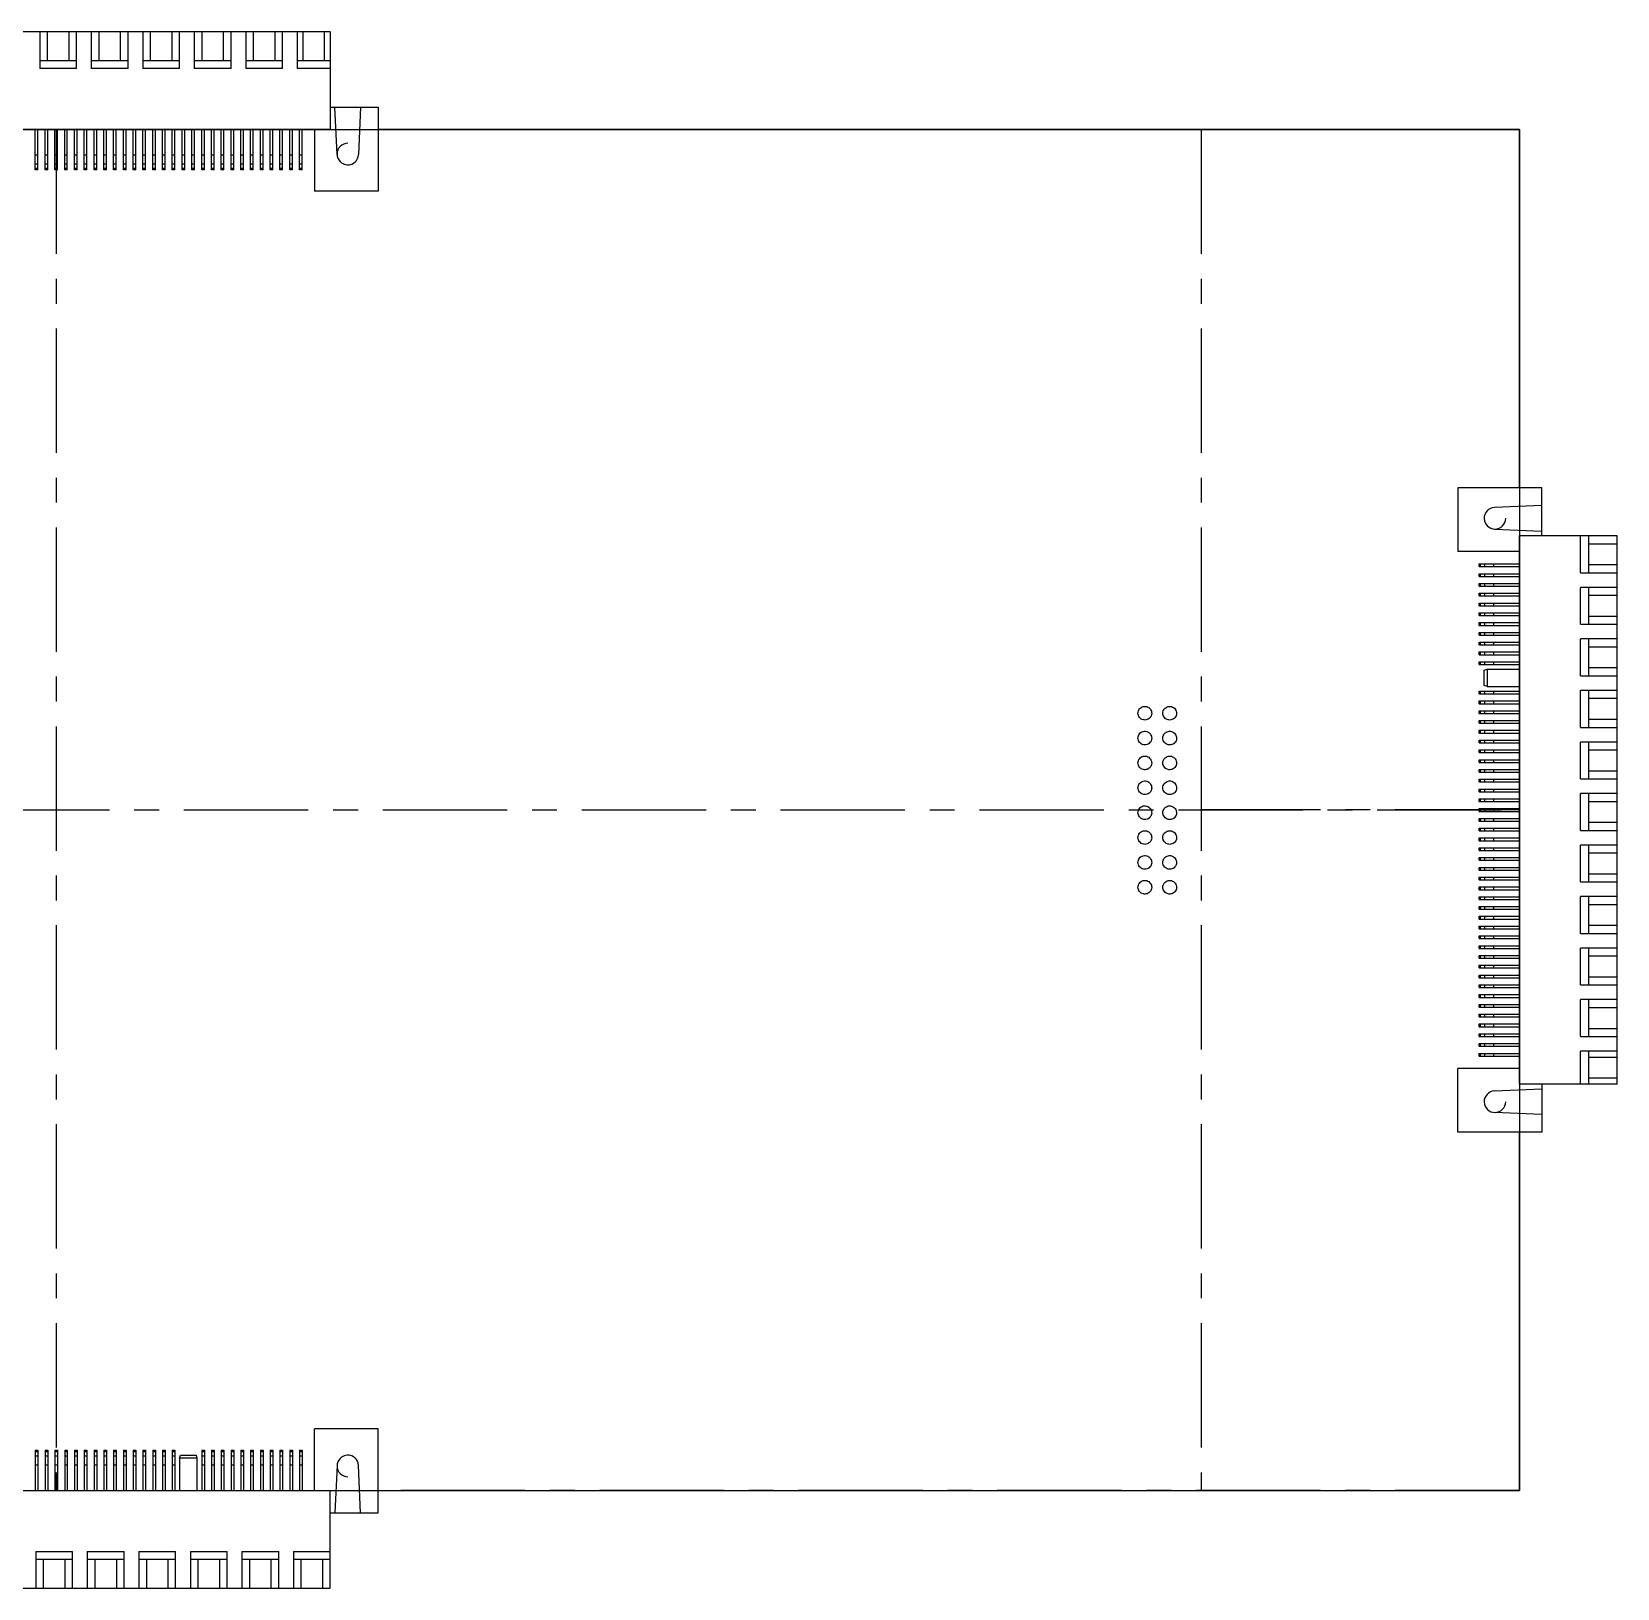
# Model space of a CAD drawing. Header units: millimetres. Extents: x -179 to 140, y -103 to 70.
# Drawn here: x -22 to 140, y -88.7 to 70.3 of the extents above; entities that cross this region are included whole.
import ezdxf

# ---------------------------------------------------------------- set-up
doc = ezdxf.new("R2010")
doc.units = ezdxf.units.MM
doc.linetypes.add('CENTERX2', pattern=[20.32, 12.7, -2.54, 2.54, -2.54])

msp = doc.modelspace()

# ---------------------------------------------------------------- linework, layer by layer
at = {"color": 7, "linetype": 'Continuous', "lineweight": 25}
for p, q in [((8.47, 70.3), (-47.53, 70.3)), ((-21.21, 70.3), (-21.21, 66.55)), ((-20.41, 67.35), (-20.41, 70.3)), ((-18.25, 70.3), (-18.25, 67.35)), ((-17.45, 66.55), (-17.45, 70.3)), ((-15.95, 70.3), (-15.95, 66.55)), ((-15.15, 67.35), (-15.15, 70.3)), ((-12.98, 70.3), (-12.98, 67.35)), ((-12.18, 66.55), (-12.18, 70.3)), ((-10.68, 70.3), (-10.68, 66.55)), ((-9.88, 67.35), (-9.88, 70.3)), ((-7.72, 70.3), (-7.72, 67.35)), ((-6.92, 66.55), (-6.92, 70.3)), ((-5.42, 70.3), (-5.42, 66.55)), ((-4.62, 67.35), (-4.62, 70.3)), ((-2.45, 70.3), (-2.45, 67.35)), ((-1.65, 66.55), (-1.65, 70.3)), ((-0.15, 70.3), (-0.15, 66.55)), ((0.65, 67.35), (0.65, 70.3)), ((2.81, 70.3), (2.81, 67.35)), ((3.61, 66.55), (3.61, 70.3)), ((5.11, 70.3), (5.11, 66.55)), ((5.71, 67.35), (5.71, 70.3)), ((7.87, 70.3), (7.87, 67.35)), ((8.47, 70.3), (8.47, 60.3)), ((-21.21, 67.35), (-17.45, 67.35)), ((-17.45, 66.55), (-21.21, 66.55)), ((-15.95, 67.35), (-12.18, 67.35)), ((-12.18, 66.55), (-15.95, 66.55)), ((-10.68, 67.35), (-6.92, 67.35)), ((-6.92, 66.55), (-10.68, 66.55)), ((-5.42, 67.35), (-1.65, 67.35)), ((-1.65, 66.55), (-5.42, 66.55)), ((-0.15, 67.35), (3.61, 67.35)), ((3.61, 66.55), (-0.15, 66.55)), ((5.11, 67.35), (8.47, 67.35)), ((8.47, 66.55), (5.11, 66.55)), ((8.47, 62.6), (13.37, 62.6)), ((9.17, 57.75), (8.96, 62.6)), ((11.58, 62.6), (11.37, 57.75)), ((13.37, 62.6), (13.37, 54)), ((8.47, 60.3), (-47.53, 60.3)), ((-21.66, 56.2), (-21.66, 60.3)), ((-21.39, 56.2), (-21.39, 60.3)), ((-20.66, 56.2), (-20.66, 60.3)), ((-20.39, 56.2), (-20.39, 60.3)), ((-19.66, 56.2), (-19.66, 60.3)), ((-19.39, 56.2), (-19.39, 60.3)), ((-18.66, 56.2), (-18.66, 60.3)), ((-18.39, 56.2), (-18.39, 60.3)), ((-17.66, 56.2), (-17.66, 60.3)), ((-17.39, 56.2), (-17.39, 60.3)), ((-16.66, 56.2), (-16.66, 60.3)), ((-16.39, 56.2), (-16.39, 60.3)), ((-15.66, 56.2), (-15.66, 60.3)), ((-15.39, 56.2), (-15.39, 60.3)), ((-14.66, 56.2), (-14.66, 60.3)), ((-14.39, 56.2), (-14.39, 60.3)), ((-13.66, 56.2), (-13.66, 60.3)), ((-13.39, 56.2), (-13.39, 60.3)), ((-12.66, 56.2), (-12.66, 60.3)), ((-12.39, 56.2), (-12.39, 60.3)), ((-11.66, 56.2), (-11.66, 60.3)), ((-11.39, 56.2), (-11.39, 60.3)), ((-10.66, 56.2), (-10.66, 60.3)), ((-10.39, 56.2), (-10.39, 60.3)), ((-9.66, 56.2), (-9.66, 60.3)), ((-9.39, 56.2), (-9.39, 60.3)), ((-8.66, 56.2), (-8.66, 60.3)), ((-8.39, 56.2), (-8.39, 60.3)), ((-7.66, 56.2), (-7.66, 60.3)), ((-7.39, 56.2), (-7.39, 60.3)), ((-6.66, 56.2), (-6.66, 60.3)), ((-6.39, 56.2), (-6.39, 60.3)), ((-5.66, 56.2), (-5.66, 60.3)), ((-5.39, 56.2), (-5.39, 60.3)), ((-4.66, 56.2), (-4.66, 60.3)), ((-4.39, 56.2), (-4.39, 60.3)), ((-3.66, 56.2), (-3.66, 60.3)), ((-3.39, 56.2), (-3.39, 60.3)), ((-2.66, 56.2), (-2.66, 60.3)), ((-2.39, 56.2), (-2.39, 60.3)), ((-1.66, 56.2), (-1.66, 60.3)), ((-1.39, 56.2), (-1.39, 60.3)), ((-0.66, 56.2), (-0.66, 60.3)), ((-0.39, 56.2), (-0.39, 60.3)), ((0.34, 56.2), (0.34, 60.3)), ((0.61, 56.2), (0.61, 60.3)), ((1.34, 56.2), (1.34, 60.3)), ((1.61, 56.2), (1.61, 60.3)), ((2.34, 56.2), (2.34, 60.3)), ((2.61, 56.2), (2.61, 60.3)), ((3.34, 56.2), (3.34, 60.3)), ((3.61, 56.2), (3.61, 60.3)), ((4.34, 56.2), (4.34, 60.3)), ((4.61, 56.2), (4.61, 60.3)), ((5.34, 56.2), (5.34, 60.3)), ((5.61, 56.2), (5.61, 60.3)), ((6.87, 60.3), (6.87, 54)), ((129.97, 60.3), (13.37, 60.3)), ((129.97, 23.7), (129.97, 60.3)), ((-21.39, 57.7), (-21.66, 57.7)), ((-21.39, 56.76), (-21.66, 56.76)), ((-20.39, 57.7), (-20.66, 57.7)), ((-20.39, 56.76), (-20.66, 56.76)), ((-19.39, 57.7), (-19.66, 57.7)), ((-19.39, 56.76), (-19.66, 56.76)), ((-18.39, 57.7), (-18.66, 57.7)), ((-18.39, 56.76), (-18.66, 56.76)), ((-17.39, 57.7), (-17.66, 57.7)), ((-17.39, 56.76), (-17.66, 56.76)), ((-16.39, 57.7), (-16.66, 57.7)), ((-16.39, 56.76), (-16.66, 56.76)), ((-15.39, 57.7), (-15.66, 57.7)), ((-15.39, 56.76), (-15.66, 56.76)), ((-14.39, 57.7), (-14.66, 57.7)), ((-14.39, 56.76), (-14.66, 56.76)), ((-13.39, 57.7), (-13.66, 57.7)), ((-13.39, 56.76), (-13.66, 56.76)), ((-12.39, 57.7), (-12.66, 57.7)), ((-12.39, 56.76), (-12.66, 56.76)), ((-11.39, 57.7), (-11.66, 57.7)), ((-11.39, 56.76), (-11.66, 56.76)), ((-10.39, 57.7), (-10.66, 57.7)), ((-10.39, 56.76), (-10.66, 56.76)), ((-9.39, 57.7), (-9.66, 57.7)), ((-9.39, 56.76), (-9.66, 56.76)), ((-8.39, 57.7), (-8.66, 57.7)), ((-8.39, 56.76), (-8.66, 56.76)), ((-7.39, 57.7), (-7.66, 57.7)), ((-7.39, 56.76), (-7.66, 56.76)), ((-6.39, 57.7), (-6.66, 57.7)), ((-6.39, 56.76), (-6.66, 56.76)), ((-5.39, 57.7), (-5.66, 57.7)), ((-5.39, 56.76), (-5.66, 56.76)), ((-4.39, 57.7), (-4.66, 57.7)), ((-4.39, 56.76), (-4.66, 56.76)), ((-3.39, 57.7), (-3.66, 57.7)), ((-3.39, 56.76), (-3.66, 56.76)), ((-2.39, 57.7), (-2.66, 57.7)), ((-2.39, 56.76), (-2.66, 56.76)), ((-1.39, 57.7), (-1.66, 57.7)), ((-1.39, 56.76), (-1.66, 56.76)), ((-0.39, 57.7), (-0.66, 57.7)), ((-0.39, 56.76), (-0.66, 56.76)), ((0.61, 57.7), (0.34, 57.7)), ((0.61, 56.76), (0.34, 56.76)), ((1.61, 57.7), (1.34, 57.7)), ((1.61, 56.76), (1.34, 56.76)), ((2.61, 57.7), (2.34, 57.7)), ((2.61, 56.76), (2.34, 56.76)), ((3.61, 57.7), (3.34, 57.7)), ((3.61, 56.76), (3.34, 56.76)), ((4.61, 57.7), (4.34, 57.7)), ((4.61, 56.76), (4.34, 56.76)), ((5.61, 57.7), (5.34, 57.7)), ((5.61, 56.76), (5.34, 56.76)), ((-21.39, 56.33), (-21.66, 56.33)), ((-21.39, 56.2), (-21.66, 56.2)), ((-20.39, 56.33), (-20.66, 56.33)), ((-20.39, 56.2), (-20.66, 56.2)), ((-19.39, 56.33), (-19.66, 56.33)), ((-19.39, 56.2), (-19.66, 56.2)), ((-18.39, 56.33), (-18.66, 56.33)), ((-18.39, 56.2), (-18.66, 56.2)), ((-17.39, 56.33), (-17.66, 56.33)), ((-17.39, 56.2), (-17.66, 56.2)), ((-16.39, 56.33), (-16.66, 56.33)), ((-16.39, 56.2), (-16.66, 56.2)), ((-15.39, 56.33), (-15.66, 56.33)), ((-15.39, 56.2), (-15.66, 56.2)), ((-14.39, 56.33), (-14.66, 56.33)), ((-14.39, 56.2), (-14.66, 56.2)), ((-13.39, 56.33), (-13.66, 56.33)), ((-13.39, 56.2), (-13.66, 56.2)), ((-12.39, 56.33), (-12.66, 56.33)), ((-12.39, 56.2), (-12.66, 56.2)), ((-11.39, 56.33), (-11.66, 56.33)), ((-11.39, 56.2), (-11.66, 56.2)), ((-10.39, 56.33), (-10.66, 56.33)), ((-10.39, 56.2), (-10.66, 56.2)), ((-9.39, 56.33), (-9.66, 56.33)), ((-9.39, 56.2), (-9.66, 56.2)), ((-8.39, 56.33), (-8.66, 56.33)), ((-8.39, 56.2), (-8.66, 56.2)), ((-7.39, 56.33), (-7.66, 56.33)), ((-7.39, 56.2), (-7.66, 56.2)), ((-6.39, 56.33), (-6.66, 56.33)), ((-6.39, 56.2), (-6.66, 56.2)), ((-5.39, 56.33), (-5.66, 56.33)), ((-5.39, 56.2), (-5.66, 56.2)), ((-4.39, 56.33), (-4.66, 56.33)), ((-4.39, 56.2), (-4.66, 56.2)), ((-3.39, 56.33), (-3.66, 56.33)), ((-3.39, 56.2), (-3.66, 56.2)), ((-2.39, 56.33), (-2.66, 56.33)), ((-2.39, 56.2), (-2.66, 56.2)), ((-1.39, 56.33), (-1.66, 56.33)), ((-1.39, 56.2), (-1.66, 56.2)), ((-0.39, 56.33), (-0.66, 56.33)), ((-0.39, 56.2), (-0.66, 56.2)), ((0.61, 56.33), (0.34, 56.33)), ((0.61, 56.2), (0.34, 56.2)), ((1.61, 56.33), (1.34, 56.33)), ((1.61, 56.2), (1.34, 56.2)), ((2.61, 56.33), (2.34, 56.33)), ((2.61, 56.2), (2.34, 56.2)), ((3.61, 56.33), (3.34, 56.33)), ((3.61, 56.2), (3.34, 56.2)), ((4.61, 56.33), (4.34, 56.33)), ((4.61, 56.2), (4.34, 56.2)), ((5.61, 56.33), (5.34, 56.33)), ((5.61, 56.2), (5.34, 56.2)), ((13.37, 54), (6.87, 54)), ((132.27, 23.7), (123.67, 23.7)), ((123.67, 23.7), (123.67, 17.2)), ((132.27, 18.8), (132.27, 23.7)), ((132.27, 21.91), (127.42, 21.7)), ((127.42, 19.5), (132.27, 19.29)), ((139.97, 18.8), (129.97, 18.8)), ((129.97, -37.2), (129.97, 18.8)), ((136.22, 15.04), (136.22, 18.8)), ((137.02, 18.8), (137.02, 15.04)), ((137.02, 18), (139.97, 18)), ((139.97, -37.2), (139.97, 18.8)), ((129.97, 17.2), (123.67, 17.2)), ((125.87, 15.66), (125.87, 15.94)), ((125.87, 15.94), (129.97, 15.94)), ((125.87, 15.66), (129.97, 15.66)), ((125.87, 14.66), (125.87, 14.94)), ((125.87, 14.94), (129.97, 14.94)), ((125.87, 14.66), (129.97, 14.66)), ((126.01, 15.66), (126.01, 15.94)), ((126.01, 14.66), (126.01, 14.94)), ((126.43, 15.66), (126.43, 15.94)), ((126.43, 14.66), (126.43, 14.94)), ((127.37, 15.66), (127.37, 15.94)), ((127.37, 14.66), (127.37, 14.94)), ((136.22, 15.04), (139.97, 15.04)), ((139.97, 15.84), (137.02, 15.84)), ((125.87, 13.66), (125.87, 13.94)), ((125.87, 13.94), (129.97, 13.94)), ((125.87, 13.66), (129.97, 13.66)), ((126.01, 13.66), (126.01, 13.94)), ((126.43, 13.66), (126.43, 13.94)), ((127.37, 13.66), (127.37, 13.94)), ((139.97, 13.54), (136.22, 13.54)), ((136.22, 9.77), (136.22, 13.54)), ((137.02, 13.54), (137.02, 9.77)), ((125.87, 12.94), (129.97, 12.94)), ((125.87, 12.66), (125.87, 12.94)), ((125.87, 12.66), (129.97, 12.66)), ((125.87, 11.66), (125.87, 11.94)), ((125.87, 11.94), (129.97, 11.94)), ((125.87, 11.66), (129.97, 11.66)), ((126.01, 12.66), (126.01, 12.94)), ((126.01, 11.66), (126.01, 11.94)), ((126.43, 12.66), (126.43, 12.94)), ((126.43, 11.66), (126.43, 11.94)), ((127.37, 12.66), (127.37, 12.94)), ((127.37, 11.66), (127.37, 11.94)), ((137.02, 12.74), (139.97, 12.74)), ((125.87, 10.66), (125.87, 10.94)), ((125.87, 10.94), (129.97, 10.94)), ((125.87, 10.66), (129.97, 10.66)), ((125.87, 9.94), (129.97, 9.94)), ((125.87, 9.66), (125.87, 9.94)), ((126.01, 10.66), (126.01, 10.94)), ((126.01, 9.66), (126.01, 9.94)), ((126.43, 10.66), (126.43, 10.94)), ((126.43, 9.66), (126.43, 9.94)), ((127.37, 10.66), (127.37, 10.94)), ((127.37, 9.66), (127.37, 9.94)), ((136.22, 9.77), (139.97, 9.77)), ((139.97, 10.57), (137.02, 10.57)), ((125.87, 9.66), (129.97, 9.66)), ((125.87, 8.94), (129.97, 8.94)), ((125.87, 8.66), (125.87, 8.94)), ((125.87, 8.66), (129.97, 8.66)), ((126.01, 8.66), (126.01, 8.94)), ((126.43, 8.66), (126.43, 8.94)), ((127.37, 8.66), (127.37, 8.94)), ((136.22, 4.51), (136.22, 8.27)), ((139.97, 8.27), (136.22, 8.27)), ((137.02, 8.27), (137.02, 4.51)), ((125.87, 7.94), (129.97, 7.94)), ((125.87, 7.66), (125.87, 7.94)), ((125.87, 7.66), (129.97, 7.66)), ((125.87, 6.66), (125.87, 6.94)), ((125.87, 6.94), (129.97, 6.94)), ((125.87, 6.66), (129.97, 6.66)), ((126.01, 7.66), (126.01, 7.94)), ((126.01, 6.66), (126.01, 6.94)), ((126.43, 7.66), (126.43, 7.94)), ((126.43, 6.66), (126.43, 6.94)), ((127.37, 7.66), (127.37, 7.94)), ((127.37, 6.66), (127.37, 6.94)), ((137.02, 7.47), (139.97, 7.47)), ((125.87, 5.94), (129.97, 5.94)), ((125.87, 5.66), (125.87, 5.94)), ((125.87, 5.66), (129.97, 5.66)), ((126.01, 5.66), (126.01, 5.94)), ((126.38, 5.08), (126.67, 5.19)), ((126.38, 3.51), (126.38, 5.08)), ((126.43, 5.66), (126.43, 5.94)), ((126.67, 5.19), (126.67, 3.41)), ((126.67, 5.19), (129.97, 5.19)), ((127.37, 5.66), (127.37, 5.94)), ((139.97, 5.31), (137.02, 5.31)), ((126.67, 3.41), (126.38, 3.51)), ((126.67, 3.41), (129.97, 3.41)), ((136.22, 4.51), (139.97, 4.51)), ((125.87, 2.94), (129.97, 2.94)), ((125.87, 2.66), (125.87, 2.94)), ((125.87, 2.66), (129.97, 2.66)), ((125.87, 1.94), (129.97, 1.94)), ((125.87, 1.66), (125.87, 1.94)), ((125.87, 1.66), (129.97, 1.66)), ((126.01, 2.66), (126.01, 2.94)), ((126.01, 1.66), (126.01, 1.94)), ((126.43, 2.66), (126.43, 2.94)), ((126.43, 1.66), (126.43, 1.94)), ((127.37, 2.66), (127.37, 2.94)), ((127.37, 1.66), (127.37, 1.94)), ((136.22, -0.76), (136.22, 3.01)), ((139.97, 3.01), (136.22, 3.01)), ((137.02, 3.01), (137.02, -0.76)), ((137.02, 2.21), (139.97, 2.21)), ((125.87, 0.66), (125.87, 0.94)), ((125.87, 0.94), (129.97, 0.94)), ((125.87, 0.66), (129.97, 0.66)), ((126.01, 0.66), (126.01, 0.94)), ((126.43, 0.66), (126.43, 0.94)), ((127.37, 0.66), (127.37, 0.94)), ((139.97, 0.04), (137.02, 0.04)), ((125.87, -0.06), (129.97, -0.06)), ((125.87, -0.34), (125.87, -0.06)), ((125.87, -0.34), (129.97, -0.34)), ((125.87, -1.06), (129.97, -1.06)), ((125.87, -1.34), (125.87, -1.06)), ((125.87, -1.34), (129.97, -1.34)), ((126.01, -0.34), (126.01, -0.06)), ((126.01, -1.34), (126.01, -1.06)), ((126.43, -0.34), (126.43, -0.06)), ((126.43, -1.34), (126.43, -1.06)), ((127.37, -0.34), (127.37, -0.06)), ((127.37, -1.34), (127.37, -1.06)), ((136.22, -0.76), (139.97, -0.76)), ((125.87, -2.34), (125.87, -2.06)), ((125.87, -2.06), (129.97, -2.06)), ((125.87, -2.34), (129.97, -2.34)), ((125.87, -3.34), (125.87, -3.06)), ((125.87, -3.06), (129.97, -3.06)), ((126.01, -2.34), (126.01, -2.06)), ((126.01, -3.34), (126.01, -3.06)), ((126.43, -2.34), (126.43, -2.06)), ((126.43, -3.34), (126.43, -3.06)), ((127.37, -2.34), (127.37, -2.06)), ((127.37, -3.34), (127.37, -3.06)), ((139.97, -2.26), (136.22, -2.26)), ((136.22, -6.02), (136.22, -2.26)), ((137.02, -2.26), (137.02, -6.02)), ((137.02, -3.06), (139.97, -3.06)), ((125.87, -3.34), (129.97, -3.34)), ((125.87, -4.34), (125.87, -4.06)), ((125.87, -4.06), (129.97, -4.06)), ((125.87, -4.34), (129.97, -4.34)), ((126.01, -4.34), (126.01, -4.06)), ((126.43, -4.34), (126.43, -4.06)), ((127.37, -4.34), (127.37, -4.06)), ((125.87, -5.06), (129.97, -5.06)), ((125.87, -5.34), (125.87, -5.06)), ((125.87, -5.34), (129.97, -5.34)), ((125.87, -6.34), (125.87, -6.06)), ((125.87, -6.06), (129.97, -6.06)), ((125.87, -6.34), (129.97, -6.34)), ((126.01, -5.34), (126.01, -5.06)), ((126.01, -6.34), (126.01, -6.06)), ((126.43, -5.34), (126.43, -5.06)), ((126.43, -6.34), (126.43, -6.06)), ((127.37, -5.34), (127.37, -5.06)), ((127.37, -6.34), (127.37, -6.06)), ((136.22, -6.02), (139.97, -6.02)), ((139.97, -5.22), (137.02, -5.22)), ((125.87, -7.06), (129.97, -7.06)), ((125.87, -7.34), (125.87, -7.06)), ((125.87, -7.34), (129.97, -7.34)), ((125.87, -8.06), (129.97, -8.06)), ((125.87, -8.34), (125.87, -8.06)), ((126.01, -7.34), (126.01, -7.06)), ((126.01, -8.34), (126.01, -8.06)), ((126.43, -7.34), (126.43, -7.06)), ((126.43, -8.34), (126.43, -8.06)), ((127.37, -7.34), (127.37, -7.06)), ((127.37, -8.34), (127.37, -8.06)), ((139.97, -7.52), (136.22, -7.52)), ((136.22, -11.28), (136.22, -7.52)), ((137.02, -7.52), (137.02, -11.28)), ((125.87, -8.34), (129.97, -8.34)), ((125.87, -9.34), (125.87, -9.06)), ((125.87, -9.06), (129.97, -9.06)), ((125.87, -9.34), (129.97, -9.34)), ((126.01, -9.34), (126.01, -9.06)), ((126.43, -9.34), (126.43, -9.06)), ((127.37, -9.34), (127.37, -9.06)), ((137.02, -8.32), (139.97, -8.32)), ((125.87, -10.06), (129.97, -10.06)), ((125.87, -10.34), (125.87, -10.06)), ((125.87, -10.34), (129.97, -10.34)), ((125.87, -11.06), (129.97, -11.06)), ((125.87, -11.34), (125.87, -11.06)), ((125.87, -11.34), (129.97, -11.34)), ((126.01, -10.34), (126.01, -10.06)), ((126.01, -11.34), (126.01, -11.06)), ((126.43, -10.34), (126.43, -10.06)), ((126.43, -11.34), (126.43, -11.06)), ((127.37, -10.34), (127.37, -10.06)), ((127.37, -11.34), (127.37, -11.06)), ((136.22, -11.28), (139.97, -11.28)), ((139.97, -10.48), (137.02, -10.48)), ((125.87, -12.34), (125.87, -12.06)), ((125.87, -12.06), (129.97, -12.06)), ((125.87, -12.34), (129.97, -12.34)), ((126.01, -12.34), (126.01, -12.06)), ((126.43, -12.34), (126.43, -12.06)), ((127.37, -12.34), (127.37, -12.06)), ((139.97, -12.78), (136.22, -12.78)), ((136.22, -16.55), (136.22, -12.78)), ((137.02, -12.78), (137.02, -16.55)), ((125.87, -13.34), (125.87, -13.06)), ((125.87, -13.06), (129.97, -13.06)), ((125.87, -13.34), (129.97, -13.34)), ((125.87, -14.06), (129.97, -14.06)), ((125.87, -14.34), (125.87, -14.06)), ((125.87, -14.34), (129.97, -14.34)), ((126.01, -13.34), (126.01, -13.06)), ((126.01, -14.34), (126.01, -14.06)), ((126.43, -13.34), (126.43, -13.06)), ((126.43, -14.34), (126.43, -14.06)), ((127.37, -13.34), (127.37, -13.06)), ((127.37, -14.34), (127.37, -14.06)), ((137.02, -13.58), (139.97, -13.58)), ((125.87, -15.34), (125.87, -15.06)), ((125.87, -15.06), (129.97, -15.06)), ((125.87, -15.34), (129.97, -15.34)), ((125.87, -16.34), (125.87, -16.06)), ((125.87, -16.06), (129.97, -16.06)), ((126.01, -15.34), (126.01, -15.06)), ((126.01, -16.34), (126.01, -16.06)), ((126.43, -15.34), (126.43, -15.06)), ((126.43, -16.34), (126.43, -16.06)), ((127.37, -15.34), (127.37, -15.06)), ((127.37, -16.34), (127.37, -16.06)), ((139.97, -15.75), (137.02, -15.75)), ((125.87, -16.34), (129.97, -16.34)), ((125.87, -17.34), (125.87, -17.06)), ((125.87, -17.06), (129.97, -17.06)), ((125.87, -17.34), (129.97, -17.34)), ((126.01, -17.34), (126.01, -17.06)), ((126.43, -17.34), (126.43, -17.06)), ((127.37, -17.34), (127.37, -17.06)), ((136.22, -16.55), (139.97, -16.55)), ((125.87, -18.34), (125.87, -18.06)), ((125.87, -18.06), (129.97, -18.06)), ((125.87, -18.34), (129.97, -18.34)), ((125.87, -19.34), (125.87, -19.06)), ((125.87, -19.06), (129.97, -19.06)), ((125.87, -19.34), (129.97, -19.34)), ((126.01, -18.34), (126.01, -18.06)), ((126.01, -19.34), (126.01, -19.06)), ((126.43, -18.34), (126.43, -18.06)), ((126.43, -19.34), (126.43, -19.06)), ((127.37, -18.34), (127.37, -18.06)), ((127.37, -19.34), (127.37, -19.06)), ((139.97, -18.05), (136.22, -18.05)), ((136.22, -21.81), (136.22, -18.05)), ((137.02, -18.05), (137.02, -21.81)), ((137.02, -18.85), (139.97, -18.85)), ((125.87, -20.34), (125.87, -20.06)), ((125.87, -20.06), (129.97, -20.06)), ((125.87, -20.34), (129.97, -20.34)), ((126.01, -20.34), (126.01, -20.06)), ((126.43, -20.34), (126.43, -20.06)), ((127.37, -20.34), (127.37, -20.06)), ((139.97, -21.01), (137.02, -21.01)), ((125.87, -21.34), (125.87, -21.06)), ((125.87, -21.06), (129.97, -21.06)), ((125.87, -21.34), (129.97, -21.34)), ((125.87, -22.34), (125.87, -22.06)), ((125.87, -22.06), (129.97, -22.06)), ((125.87, -22.34), (129.97, -22.34)), ((126.01, -21.34), (126.01, -21.06)), ((126.01, -22.34), (126.01, -22.06)), ((126.43, -21.34), (126.43, -21.06)), ((126.43, -22.34), (126.43, -22.06)), ((127.37, -21.34), (127.37, -21.06)), ((127.37, -22.34), (127.37, -22.06)), ((136.22, -21.81), (139.97, -21.81)), ((125.87, -23.34), (125.87, -23.06)), ((125.87, -23.06), (129.97, -23.06)), ((125.87, -23.34), (129.97, -23.34)), ((125.87, -24.06), (129.97, -24.06)), ((125.87, -24.34), (125.87, -24.06)), ((126.01, -23.34), (126.01, -23.06)), ((126.01, -24.34), (126.01, -24.06)), ((126.43, -23.34), (126.43, -23.06)), ((126.43, -24.34), (126.43, -24.06)), ((127.37, -23.34), (127.37, -23.06)), ((127.37, -24.34), (127.37, -24.06)), ((136.22, -27.07), (136.22, -23.31)), ((139.97, -23.31), (136.22, -23.31)), ((137.02, -23.31), (137.02, -27.07)), ((137.02, -24.11), (139.97, -24.11)), ((125.87, -24.34), (129.97, -24.34)), ((125.87, -25.06), (129.97, -25.06)), ((125.87, -25.34), (125.87, -25.06)), ((125.87, -25.34), (129.97, -25.34)), ((126.01, -25.34), (126.01, -25.06)), ((126.43, -25.34), (126.43, -25.06)), ((127.37, -25.34), (127.37, -25.06)), ((125.87, -26.06), (129.97, -26.06)), ((125.87, -26.34), (125.87, -26.06)), ((125.87, -26.34), (129.97, -26.34)), ((125.87, -27.34), (125.87, -27.06)), ((125.87, -27.06), (129.97, -27.06)), ((125.87, -27.34), (129.97, -27.34)), ((126.01, -26.34), (126.01, -26.06)), ((126.01, -27.34), (126.01, -27.06)), ((126.43, -26.34), (126.43, -26.06)), ((126.43, -27.34), (126.43, -27.06)), ((127.37, -26.34), (127.37, -26.06)), ((127.37, -27.34), (127.37, -27.06)), ((136.22, -27.07), (139.97, -27.07)), ((139.97, -26.27), (137.02, -26.27)), ((125.87, -28.34), (125.87, -28.06)), ((125.87, -28.06), (129.97, -28.06)), ((125.87, -28.34), (129.97, -28.34)), ((125.87, -29.34), (125.87, -29.06)), ((125.87, -29.06), (129.97, -29.06)), ((126.01, -28.34), (126.01, -28.06)), ((126.01, -29.34), (126.01, -29.06)), ((126.43, -28.34), (126.43, -28.06)), ((126.43, -29.34), (126.43, -29.06)), ((127.37, -28.34), (127.37, -28.06)), ((127.37, -29.34), (127.37, -29.06)), ((136.22, -32.34), (136.22, -28.57)), ((139.97, -28.57), (136.22, -28.57)), ((137.02, -28.57), (137.02, -32.34)), ((125.87, -29.34), (129.97, -29.34)), ((125.87, -30.34), (125.87, -30.06)), ((125.87, -30.06), (129.97, -30.06)), ((125.87, -30.34), (129.97, -30.34)), ((126.01, -30.34), (126.01, -30.06)), ((126.43, -30.34), (126.43, -30.06)), ((127.37, -30.34), (127.37, -30.06)), ((137.02, -29.37), (139.97, -29.37)), ((125.87, -31.34), (125.87, -31.06)), ((125.87, -31.06), (129.97, -31.06)), ((125.87, -31.34), (129.97, -31.34)), ((125.87, -32.34), (125.87, -32.06)), ((125.87, -32.06), (129.97, -32.06)), ((125.87, -32.34), (129.97, -32.34)), ((126.01, -31.34), (126.01, -31.06)), ((126.01, -32.34), (126.01, -32.06)), ((126.43, -31.34), (126.43, -31.06)), ((126.43, -32.34), (126.43, -32.06)), ((127.37, -31.34), (127.37, -31.06)), ((127.37, -32.34), (127.37, -32.06)), ((136.22, -32.34), (139.97, -32.34)), ((139.97, -31.54), (137.02, -31.54)), ((125.87, -33.34), (125.87, -33.06)), ((125.87, -33.06), (129.97, -33.06)), ((125.87, -33.34), (129.97, -33.34)), ((126.01, -33.34), (126.01, -33.06)), ((126.43, -33.34), (126.43, -33.06)), ((127.37, -33.34), (127.37, -33.06)), ((136.22, -37.2), (136.22, -33.84)), ((139.97, -33.84), (136.22, -33.84)), ((137.02, -33.84), (137.02, -37.2)), ((123.67, -42.1), (123.67, -35.6)), ((129.97, -35.6), (123.67, -35.6)), ((125.87, -34.34), (125.87, -34.06)), ((125.87, -34.06), (129.97, -34.06)), ((125.87, -34.34), (129.97, -34.34)), ((126.01, -34.34), (126.01, -34.06)), ((126.43, -34.34), (126.43, -34.06)), ((127.37, -34.34), (127.37, -34.06)), ((137.02, -34.44), (139.97, -34.44)), ((139.97, -37.2), (129.97, -37.2)), ((132.27, -37.2), (132.27, -42.1)), ((139.97, -36.6), (137.02, -36.6)), ((127.42, -37.9), (132.27, -37.69)), ((132.27, -40.31), (127.42, -40.1)), ((132.27, -42.1), (123.67, -42.1)), ((129.97, -78.7), (129.97, -42.1)), ((6.87, -78.7), (6.87, -72.4)), ((13.37, -72.4), (6.87, -72.4)), ((13.37, -81), (13.37, -72.4)), ((-21.66, -74.6), (-21.39, -74.6)), ((-21.66, -74.6), (-21.66, -78.7)), ((-21.66, -74.74), (-21.39, -74.74)), ((-21.66, -75.16), (-21.39, -75.16)), ((-21.66, -76.1), (-21.39, -76.1)), ((-21.39, -74.6), (-21.39, -78.7)), ((-20.66, -74.6), (-20.39, -74.6)), ((-20.66, -74.6), (-20.66, -78.7)), ((-20.66, -74.74), (-20.39, -74.74)), ((-20.66, -75.16), (-20.39, -75.16)), ((-20.66, -76.1), (-20.39, -76.1)), ((-20.39, -74.6), (-20.39, -78.7)), ((-19.66, -74.6), (-19.39, -74.6)), ((-19.66, -74.6), (-19.66, -78.7)), ((-19.66, -74.74), (-19.39, -74.74)), ((-19.66, -75.16), (-19.39, -75.16)), ((-19.66, -76.1), (-19.39, -76.1)), ((-19.39, -74.6), (-19.39, -78.7)), ((-18.66, -74.6), (-18.39, -74.6)), ((-18.66, -74.6), (-18.66, -78.7)), ((-18.66, -74.74), (-18.39, -74.74)), ((-18.66, -75.16), (-18.39, -75.16)), ((-18.66, -76.1), (-18.39, -76.1)), ((-18.39, -74.6), (-18.39, -78.7)), ((-17.66, -74.6), (-17.66, -78.7)), ((-17.66, -74.6), (-17.39, -74.6)), ((-17.66, -74.74), (-17.39, -74.74)), ((-17.66, -75.16), (-17.39, -75.16)), ((-17.66, -76.1), (-17.39, -76.1)), ((-17.39, -74.6), (-17.39, -78.7)), ((-16.66, -74.6), (-16.39, -74.6)), ((-16.66, -74.6), (-16.66, -78.7)), ((-16.66, -74.74), (-16.39, -74.74)), ((-16.66, -75.16), (-16.39, -75.16)), ((-16.66, -76.1), (-16.39, -76.1)), ((-16.39, -74.6), (-16.39, -78.7)), ((-15.66, -74.6), (-15.39, -74.6)), ((-15.66, -74.6), (-15.66, -78.7)), ((-15.66, -74.74), (-15.39, -74.74)), ((-15.66, -75.16), (-15.39, -75.16)), ((-15.66, -76.1), (-15.39, -76.1)), ((-15.39, -74.6), (-15.39, -78.7)), ((-14.66, -74.6), (-14.66, -78.7)), ((-14.66, -74.6), (-14.39, -74.6)), ((-14.66, -74.74), (-14.39, -74.74)), ((-14.66, -75.16), (-14.39, -75.16)), ((-14.66, -76.1), (-14.39, -76.1)), ((-14.39, -74.6), (-14.39, -78.7)), ((-13.66, -74.6), (-13.39, -74.6)), ((-13.66, -74.6), (-13.66, -78.7)), ((-13.66, -74.74), (-13.39, -74.74)), ((-13.66, -75.16), (-13.39, -75.16)), ((-13.66, -76.1), (-13.39, -76.1)), ((-13.39, -74.6), (-13.39, -78.7)), ((-12.66, -74.6), (-12.66, -78.7)), ((-12.66, -74.6), (-12.39, -74.6)), ((-12.66, -74.74), (-12.39, -74.74)), ((-12.66, -75.16), (-12.39, -75.16)), ((-12.66, -76.1), (-12.39, -76.1)), ((-12.39, -74.6), (-12.39, -78.7)), ((-11.66, -74.6), (-11.39, -74.6)), ((-11.66, -74.6), (-11.66, -78.7)), ((-11.66, -74.74), (-11.39, -74.74)), ((-11.66, -75.16), (-11.39, -75.16)), ((-11.66, -76.1), (-11.39, -76.1)), ((-11.39, -74.6), (-11.39, -78.7)), ((-10.66, -74.6), (-10.39, -74.6)), ((-10.66, -74.6), (-10.66, -78.7)), ((-10.66, -74.74), (-10.39, -74.74)), ((-10.66, -75.16), (-10.39, -75.16)), ((-10.66, -76.1), (-10.39, -76.1)), ((-10.39, -74.6), (-10.39, -78.7)), ((-9.66, -74.6), (-9.39, -74.6)), ((-9.66, -74.6), (-9.66, -78.7)), ((-9.66, -74.74), (-9.39, -74.74)), ((-9.66, -75.16), (-9.39, -75.16)), ((-9.66, -76.1), (-9.39, -76.1)), ((-9.39, -74.6), (-9.39, -78.7)), ((-8.66, -74.6), (-8.39, -74.6)), ((-8.66, -74.6), (-8.66, -78.7)), ((-8.66, -74.74), (-8.39, -74.74)), ((-8.66, -75.16), (-8.39, -75.16)), ((-8.66, -76.1), (-8.39, -76.1)), ((-8.39, -74.6), (-8.39, -78.7)), ((-7.66, -74.6), (-7.66, -78.7)), ((-7.66, -74.6), (-7.39, -74.6)), ((-7.66, -74.74), (-7.39, -74.74)), ((-7.66, -75.16), (-7.39, -75.16)), ((-7.66, -76.1), (-7.39, -76.1)), ((-7.39, -74.6), (-7.39, -78.7)), ((-6.92, -75.4), (-6.81, -75.11)), ((-5.14, -75.4), (-6.92, -75.4)), ((-6.92, -75.4), (-6.92, -78.7)), ((-6.81, -75.11), (-5.24, -75.11)), ((-5.24, -75.11), (-5.14, -75.4)), ((-5.14, -75.4), (-5.14, -78.7)), ((-4.66, -74.6), (-4.39, -74.6)), ((-4.66, -74.6), (-4.66, -78.7)), ((-4.66, -74.74), (-4.39, -74.74)), ((-4.66, -75.16), (-4.39, -75.16)), ((-4.66, -76.1), (-4.39, -76.1)), ((-4.39, -74.6), (-4.39, -78.7)), ((-3.66, -74.6), (-3.66, -78.7)), ((-3.66, -74.6), (-3.39, -74.6)), ((-3.66, -74.74), (-3.39, -74.74)), ((-3.66, -75.16), (-3.39, -75.16)), ((-3.66, -76.1), (-3.39, -76.1)), ((-3.39, -74.6), (-3.39, -78.7)), ((-2.66, -74.6), (-2.39, -74.6)), ((-2.66, -74.6), (-2.66, -78.7)), ((-2.66, -74.74), (-2.39, -74.74)), ((-2.66, -75.16), (-2.39, -75.16)), ((-2.66, -76.1), (-2.39, -76.1)), ((-2.39, -74.6), (-2.39, -78.7)), ((-1.66, -74.6), (-1.39, -74.6)), ((-1.66, -74.6), (-1.66, -78.7)), ((-1.66, -74.74), (-1.39, -74.74)), ((-1.66, -75.16), (-1.39, -75.16)), ((-1.66, -76.1), (-1.39, -76.1)), ((-1.39, -74.6), (-1.39, -78.7)), ((-0.66, -74.6), (-0.39, -74.6)), ((-0.66, -74.6), (-0.66, -78.7)), ((-0.66, -74.74), (-0.39, -74.74)), ((-0.66, -75.16), (-0.39, -75.16)), ((-0.66, -76.1), (-0.39, -76.1)), ((-0.39, -74.6), (-0.39, -78.7)), ((0.34, -74.6), (0.61, -74.6)), ((0.34, -74.6), (0.34, -78.7)), ((0.34, -74.74), (0.61, -74.74)), ((0.34, -75.16), (0.61, -75.16)), ((0.34, -76.1), (0.61, -76.1)), ((0.61, -74.6), (0.61, -78.7)), ((1.34, -74.6), (1.61, -74.6)), ((1.34, -74.6), (1.34, -78.7)), ((1.34, -74.74), (1.61, -74.74)), ((1.34, -75.16), (1.61, -75.16)), ((1.34, -76.1), (1.61, -76.1)), ((1.61, -74.6), (1.61, -78.7)), ((2.34, -74.6), (2.34, -78.7)), ((2.34, -74.6), (2.61, -74.6)), ((2.34, -74.74), (2.61, -74.74)), ((2.34, -75.16), (2.61, -75.16)), ((2.34, -76.1), (2.61, -76.1)), ((2.61, -74.6), (2.61, -78.7)), ((3.34, -74.6), (3.34, -78.7)), ((3.34, -74.6), (3.61, -74.6)), ((3.34, -74.74), (3.61, -74.74)), ((3.34, -75.16), (3.61, -75.16)), ((3.34, -76.1), (3.61, -76.1)), ((3.61, -74.6), (3.61, -78.7)), ((4.34, -74.6), (4.34, -78.7)), ((4.34, -74.6), (4.61, -74.6)), ((4.34, -74.74), (4.61, -74.74)), ((4.34, -75.16), (4.61, -75.16)), ((4.34, -76.1), (4.61, -76.1)), ((4.61, -74.6), (4.61, -78.7)), ((5.34, -74.6), (5.61, -74.6)), ((5.34, -74.6), (5.34, -78.7)), ((5.34, -74.74), (5.61, -74.74)), ((5.34, -75.16), (5.61, -75.16)), ((5.34, -76.1), (5.61, -76.1)), ((5.61, -74.6), (5.61, -78.7)), ((9.17, -76.15), (8.96, -81)), ((11.58, -81), (11.37, -76.15)), ((-47.53, -78.7), (8.47, -78.7)), ((8.47, -88.7), (8.47, -78.7)), ((13.37, -78.7), (129.97, -78.7)), ((8.47, -81), (13.37, -81)), ((-21.61, -84.95), (-21.61, -88.7)), ((-21.61, -84.95), (-17.85, -84.95)), ((-17.85, -85.75), (-21.61, -85.75)), ((-20.81, -88.7), (-20.81, -85.75)), ((-18.65, -85.75), (-18.65, -88.7)), ((-17.85, -88.7), (-17.85, -84.95)), ((-16.35, -84.95), (-16.35, -88.7)), ((-16.35, -84.95), (-12.58, -84.95)), ((-12.58, -85.75), (-16.35, -85.75)), ((-15.55, -88.7), (-15.55, -85.75)), ((-13.38, -85.75), (-13.38, -88.7)), ((-12.58, -88.7), (-12.58, -84.95)), ((-11.08, -84.95), (-11.08, -88.7)), ((-11.08, -84.95), (-7.32, -84.95)), ((-7.32, -85.75), (-11.08, -85.75)), ((-10.28, -88.7), (-10.28, -85.75)), ((-8.12, -85.75), (-8.12, -88.7)), ((-7.32, -88.7), (-7.32, -84.95)), ((-5.82, -84.95), (-5.82, -88.7)), ((-5.82, -84.95), (-2.05, -84.95)), ((-2.05, -85.75), (-5.82, -85.75)), ((-5.02, -88.7), (-5.02, -85.75)), ((-2.85, -85.75), (-2.85, -88.7)), ((-2.05, -88.7), (-2.05, -84.95)), ((-0.55, -84.95), (-0.55, -88.7)), ((-0.55, -84.95), (3.21, -84.95)), ((3.21, -85.75), (-0.55, -85.75)), ((0.25, -88.7), (0.25, -85.75)), ((2.41, -85.75), (2.41, -88.7)), ((3.21, -88.7), (3.21, -84.95)), ((4.71, -84.95), (4.71, -88.7)), ((4.71, -84.95), (8.47, -84.95)), ((8.47, -85.75), (4.71, -85.75)), ((5.51, -88.7), (5.51, -85.75)), ((7.67, -85.75), (7.67, -88.7)), ((-47.53, -88.7), (8.47, -88.7))]:
    msp.add_line(p, q, dxfattribs=at)
at = {"color": 7, "linetype": 'Continuous'}
for p, q in [((-169.03, 60.3), (129.97, 60.3)), ((129.97, 60.3), (129.97, -78.7)), ((-169.03, -78.7), (129.97, -78.7))]:
    msp.add_line(p, q, dxfattribs=at)
at = {"color": 7, "linetype": 'CENTERX2'}
for p, q in [((-19.53, 60.3), (-19.53, -78.7)), ((129.97, 60.3), (13.37, 60.3)), ((97.47, 60.3), (97.47, -78.7)), ((97.47, 60.3), (97.47, 5.8)), ((129.97, 60.3), (129.97, 23.7)), ((-169.03, -9.2), (129.97, -9.2)), ((129.97, -9.2), (97.47, -9.2)), ((129.97, -78.7), (129.97, -42.1)), ((129.97, -78.7), (13.37, -78.7))]:
    msp.add_line(p, q, dxfattribs=at)
at = {"color": 7, "linetype": 'Continuous', "lineweight": 25}
for centre, start, end in [((10.27, 57.8), 90, 357.5), ((127.47, 20.6), 92.5, 0), ((127.47, -39), 92.5, 0), ((10.27, -76.2), 2.5, 270)]:
    msp.add_arc(centre, 1.1, start, end, dxfattribs=at)
for points, knots in [([(91.7, -0.01), (91.78, 0), (91.94, 0.01), (92.15, 0.13), (92.31, 0.31), (92.4, 0.53), (92.41, 0.77), (92.34, 1), (92.2, 1.2), (92.01, 1.33), (91.78, 1.4), (91.54, 1.38), (91.32, 1.29), (91.14, 1.13), (91.03, 0.92), (90.99, 0.68), (91.03, 0.45), (91.15, 0.24), (91.33, 0.08), (91.53, 0), (91.65, -0.01), (91.7, -0.01)], [0, 0, 0, 0, 0.053689, 0.107377, 0.161066, 0.214755, 0.268444, 0.322132, 0.375821, 0.42951, 0.483199, 0.536887, 0.590576, 0.644265, 0.697953, 0.751642, 0.805331, 0.85902, 0.912708, 0.966397, 1, 1, 1, 1]), ([(94.24, -0.01), (94.32, 0), (94.48, 0.01), (94.69, 0.13), (94.85, 0.31), (94.94, 0.53), (94.95, 0.77), (94.88, 1), (94.74, 1.2), (94.55, 1.33), (94.32, 1.4), (94.08, 1.38), (93.86, 1.29), (93.68, 1.13), (93.57, 0.92), (93.53, 0.68), (93.57, 0.45), (93.69, 0.24), (93.87, 0.08), (94.07, 0), (94.19, -0.01), (94.24, -0.01)], [0, 0, 0, 0, 0.053689, 0.107377, 0.161066, 0.214755, 0.268444, 0.322132, 0.375821, 0.42951, 0.483199, 0.536887, 0.590576, 0.644265, 0.697953, 0.751642, 0.805331, 0.85902, 0.912708, 0.966397, 1, 1, 1, 1]), ([(91.7, -2.55), (91.78, -2.54), (91.94, -2.53), (92.15, -2.41), (92.31, -2.23), (92.4, -2.01), (92.41, -1.77), (92.34, -1.54), (92.2, -1.34), (92.01, -1.21), (91.78, -1.14), (91.54, -1.16), (91.32, -1.25), (91.14, -1.41), (91.03, -1.62), (90.99, -1.86), (91.03, -2.09), (91.15, -2.3), (91.33, -2.46), (91.53, -2.54), (91.65, -2.55), (91.7, -2.55)], [0, 0, 0, 0, 0.053689, 0.107377, 0.161066, 0.214755, 0.268444, 0.322132, 0.375821, 0.42951, 0.483199, 0.536887, 0.590576, 0.644265, 0.697953, 0.751642, 0.805331, 0.85902, 0.912708, 0.966397, 1, 1, 1, 1]), ([(94.24, -2.55), (94.32, -2.54), (94.48, -2.53), (94.69, -2.41), (94.85, -2.23), (94.94, -2.01), (94.95, -1.77), (94.88, -1.54), (94.74, -1.34), (94.55, -1.21), (94.32, -1.14), (94.08, -1.16), (93.86, -1.25), (93.68, -1.41), (93.57, -1.62), (93.53, -1.86), (93.57, -2.09), (93.69, -2.3), (93.87, -2.46), (94.07, -2.54), (94.19, -2.55), (94.24, -2.55)], [0, 0, 0, 0, 0.053689, 0.107377, 0.161066, 0.214755, 0.268444, 0.322132, 0.375821, 0.42951, 0.483199, 0.536887, 0.590576, 0.644265, 0.697953, 0.751642, 0.805331, 0.85902, 0.912708, 0.966397, 1, 1, 1, 1]), ([(91.7, -5.09), (91.78, -5.08), (91.94, -5.07), (92.15, -4.95), (92.31, -4.77), (92.4, -4.55), (92.41, -4.31), (92.34, -4.08), (92.2, -3.88), (92.01, -3.75), (91.78, -3.68), (91.54, -3.7), (91.32, -3.79), (91.14, -3.95), (91.03, -4.16), (90.99, -4.4), (91.03, -4.63), (91.15, -4.84), (91.33, -5), (91.53, -5.08), (91.65, -5.09), (91.7, -5.09)], [0, 0, 0, 0, 0.053689, 0.107377, 0.161066, 0.214755, 0.268444, 0.322132, 0.375821, 0.42951, 0.483199, 0.536887, 0.590576, 0.644265, 0.697953, 0.751642, 0.805331, 0.85902, 0.912708, 0.966397, 1, 1, 1, 1]), ([(94.24, -5.09), (94.32, -5.08), (94.48, -5.07), (94.69, -4.95), (94.85, -4.77), (94.94, -4.55), (94.95, -4.31), (94.88, -4.08), (94.74, -3.88), (94.55, -3.75), (94.32, -3.68), (94.08, -3.7), (93.86, -3.79), (93.68, -3.95), (93.57, -4.16), (93.53, -4.4), (93.57, -4.63), (93.69, -4.84), (93.87, -5), (94.07, -5.08), (94.19, -5.09), (94.24, -5.09)], [0, 0, 0, 0, 0.053689, 0.107377, 0.161066, 0.214755, 0.268444, 0.322132, 0.375821, 0.42951, 0.483199, 0.536887, 0.590576, 0.644265, 0.697953, 0.751642, 0.805331, 0.85902, 0.912708, 0.966397, 1, 1, 1, 1]), ([(91.7, -7.63), (91.78, -7.62), (91.94, -7.61), (92.15, -7.49), (92.31, -7.31), (92.4, -7.09), (92.41, -6.85), (92.34, -6.62), (92.2, -6.42), (92.01, -6.29), (91.78, -6.22), (91.54, -6.24), (91.32, -6.33), (91.14, -6.49), (91.03, -6.7), (90.99, -6.94), (91.03, -7.17), (91.15, -7.38), (91.33, -7.54), (91.53, -7.62), (91.65, -7.63), (91.7, -7.63)], [0, 0, 0, 0, 0.053689, 0.107377, 0.161066, 0.214755, 0.268444, 0.322132, 0.375821, 0.42951, 0.483199, 0.536887, 0.590576, 0.644265, 0.697953, 0.751642, 0.805331, 0.85902, 0.912708, 0.966397, 1, 1, 1, 1]), ([(94.24, -7.63), (94.32, -7.62), (94.48, -7.61), (94.69, -7.49), (94.85, -7.31), (94.94, -7.09), (94.95, -6.85), (94.88, -6.62), (94.74, -6.42), (94.55, -6.29), (94.32, -6.22), (94.08, -6.24), (93.86, -6.33), (93.68, -6.49), (93.57, -6.7), (93.53, -6.94), (93.57, -7.17), (93.69, -7.38), (93.87, -7.54), (94.07, -7.62), (94.19, -7.63), (94.24, -7.63)], [0, 0, 0, 0, 0.0536887, 0.1073775, 0.1610662, 0.2147549, 0.2684436, 0.3221324, 0.3758211, 0.4295098, 0.4831985, 0.5368873, 0.590576, 0.6442647, 0.6979535, 0.7516422, 0.8053309, 0.8590196, 0.9127084, 0.9663971, 1, 1, 1, 1]), ([(91.7, -10.17), (91.78, -10.16), (91.94, -10.15), (92.15, -10.03), (92.31, -9.85), (92.4, -9.63), (92.41, -9.39), (92.34, -9.16), (92.2, -8.96), (92.01, -8.83), (91.78, -8.76), (91.54, -8.78), (91.32, -8.87), (91.14, -9.03), (91.03, -9.24), (90.99, -9.48), (91.03, -9.71), (91.15, -9.92), (91.33, -10.08), (91.53, -10.16), (91.65, -10.17), (91.7, -10.17)], [0, 0, 0, 0, 0.053689, 0.107377, 0.161066, 0.214755, 0.268444, 0.322132, 0.375821, 0.42951, 0.483199, 0.536887, 0.590576, 0.644265, 0.697953, 0.751642, 0.805331, 0.85902, 0.912708, 0.966397, 1, 1, 1, 1]), ([(94.24, -10.17), (94.32, -10.16), (94.48, -10.15), (94.69, -10.03), (94.85, -9.85), (94.94, -9.63), (94.95, -9.39), (94.88, -9.16), (94.74, -8.96), (94.55, -8.83), (94.32, -8.76), (94.08, -8.78), (93.86, -8.87), (93.68, -9.03), (93.57, -9.24), (93.53, -9.48), (93.57, -9.71), (93.69, -9.92), (93.87, -10.08), (94.07, -10.16), (94.19, -10.17), (94.24, -10.17)], [0, 0, 0, 0, 0.053689, 0.107377, 0.161066, 0.214755, 0.268444, 0.322132, 0.375821, 0.42951, 0.483199, 0.536887, 0.590576, 0.644265, 0.697953, 0.751642, 0.805331, 0.85902, 0.912708, 0.966397, 1, 1, 1, 1]), ([(91.7, -12.71), (91.78, -12.7), (91.94, -12.69), (92.15, -12.57), (92.31, -12.39), (92.4, -12.17), (92.41, -11.93), (92.34, -11.7), (92.2, -11.5), (92.01, -11.37), (91.78, -11.3), (91.54, -11.32), (91.32, -11.41), (91.14, -11.57), (91.03, -11.78), (90.99, -12.02), (91.03, -12.25), (91.15, -12.46), (91.33, -12.62), (91.53, -12.7), (91.65, -12.71), (91.7, -12.71)], [0, 0, 0, 0, 0.053689, 0.107377, 0.161066, 0.214755, 0.268444, 0.322132, 0.375821, 0.42951, 0.483199, 0.536887, 0.590576, 0.644265, 0.697953, 0.751642, 0.805331, 0.85902, 0.912708, 0.966397, 1, 1, 1, 1]), ([(94.24, -12.71), (94.32, -12.7), (94.48, -12.69), (94.69, -12.57), (94.85, -12.39), (94.94, -12.17), (94.95, -11.93), (94.88, -11.7), (94.74, -11.5), (94.55, -11.37), (94.32, -11.3), (94.08, -11.32), (93.86, -11.41), (93.68, -11.57), (93.57, -11.78), (93.53, -12.02), (93.57, -12.25), (93.69, -12.46), (93.87, -12.62), (94.07, -12.7), (94.19, -12.71), (94.24, -12.71)], [0, 0, 0, 0, 0.053689, 0.107377, 0.161066, 0.214755, 0.268444, 0.322132, 0.375821, 0.42951, 0.483199, 0.536887, 0.590576, 0.644265, 0.697953, 0.751642, 0.805331, 0.85902, 0.912708, 0.966397, 1, 1, 1, 1]), ([(91.7, -15.25), (91.78, -15.24), (91.94, -15.23), (92.15, -15.11), (92.31, -14.93), (92.4, -14.71), (92.41, -14.47), (92.34, -14.24), (92.2, -14.04), (92.01, -13.91), (91.78, -13.84), (91.54, -13.86), (91.32, -13.95), (91.14, -14.11), (91.03, -14.32), (90.99, -14.56), (91.03, -14.79), (91.15, -15), (91.33, -15.16), (91.53, -15.24), (91.65, -15.25), (91.7, -15.25)], [0, 0, 0, 0, 0.053689, 0.107377, 0.161066, 0.214755, 0.268444, 0.322132, 0.375821, 0.42951, 0.483199, 0.536887, 0.590576, 0.644265, 0.697953, 0.751642, 0.805331, 0.85902, 0.912708, 0.966397, 1, 1, 1, 1]), ([(94.24, -15.25), (94.32, -15.24), (94.48, -15.23), (94.69, -15.11), (94.85, -14.93), (94.94, -14.71), (94.95, -14.47), (94.88, -14.24), (94.74, -14.04), (94.55, -13.91), (94.32, -13.84), (94.08, -13.86), (93.86, -13.95), (93.68, -14.11), (93.57, -14.32), (93.53, -14.56), (93.57, -14.79), (93.69, -15), (93.87, -15.16), (94.07, -15.24), (94.19, -15.25), (94.24, -15.25)], [0, 0, 0, 0, 0.053689, 0.107377, 0.161066, 0.214755, 0.268444, 0.322132, 0.375821, 0.42951, 0.483199, 0.536887, 0.590576, 0.644265, 0.697953, 0.751642, 0.805331, 0.85902, 0.912708, 0.966397, 1, 1, 1, 1]), ([(91.7, -17.79), (91.78, -17.78), (91.94, -17.77), (92.15, -17.65), (92.31, -17.47), (92.4, -17.25), (92.41, -17.01), (92.34, -16.78), (92.2, -16.58), (92.01, -16.45), (91.78, -16.38), (91.54, -16.4), (91.32, -16.49), (91.14, -16.65), (91.03, -16.86), (90.99, -17.1), (91.03, -17.33), (91.15, -17.54), (91.33, -17.7), (91.53, -17.78), (91.65, -17.79), (91.7, -17.79)], [0, 0, 0, 0, 0.053689, 0.107377, 0.161066, 0.214755, 0.268444, 0.322132, 0.375821, 0.42951, 0.483199, 0.536887, 0.590576, 0.644265, 0.697953, 0.751642, 0.805331, 0.85902, 0.912708, 0.966397, 1, 1, 1, 1]), ([(94.24, -17.79), (94.32, -17.78), (94.48, -17.77), (94.69, -17.65), (94.85, -17.47), (94.94, -17.25), (94.95, -17.01), (94.88, -16.78), (94.74, -16.58), (94.55, -16.45), (94.32, -16.38), (94.08, -16.4), (93.86, -16.49), (93.68, -16.65), (93.57, -16.86), (93.53, -17.1), (93.57, -17.33), (93.69, -17.54), (93.87, -17.7), (94.07, -17.78), (94.19, -17.79), (94.24, -17.79)], [0, 0, 0, 0, 0.053689, 0.107377, 0.161066, 0.214755, 0.268444, 0.322132, 0.375821, 0.42951, 0.483199, 0.536887, 0.590576, 0.644265, 0.697953, 0.751642, 0.805331, 0.85902, 0.912708, 0.966397, 1, 1, 1, 1])]:
    msp.add_open_spline(points, degree=3, knots=knots, dxfattribs=at)

doc.saveas('drawing.dxf')
